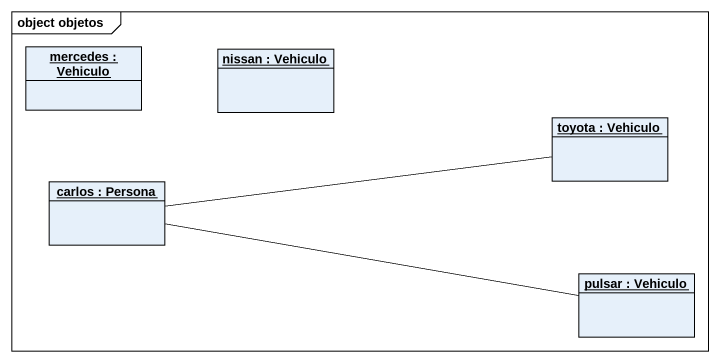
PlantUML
@startuml
mainframe object objetos
hide circle
hide empty members
object "mercedes : Vehiculo" as mercedes
object "nissan : Vehiculo" as nissan
object "toyota : Vehiculo" as toyota
object "carlos : Persona" as carlos
object "pulsar : Vehiculo" as pulsar
carlos -right- toyota
carlos -right- pulsar
@enduml
